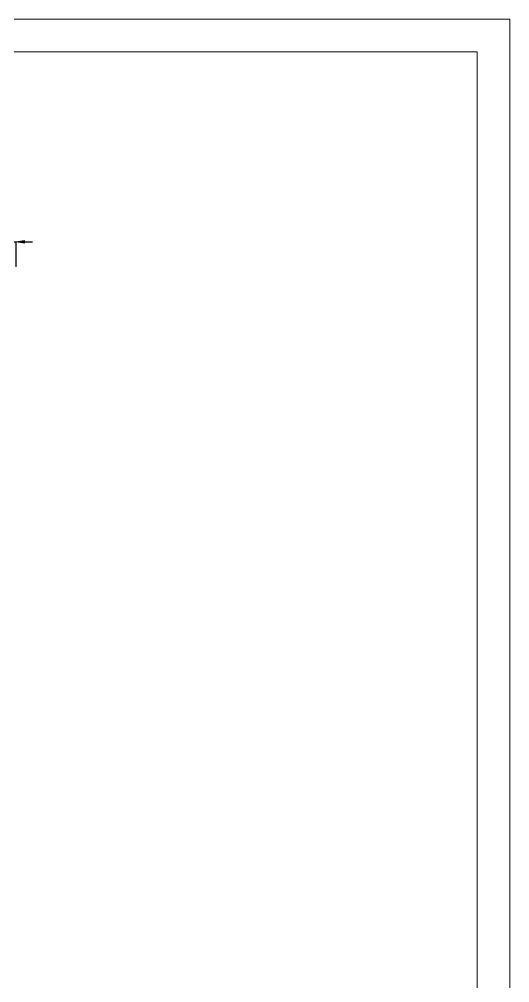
# Model space of a CAD drawing. Header units: millimetres. Extents: x -751 to 39822, y -9875 to 9310.
# Drawn here: x 38312 to 39822, y 2065 to 5035 of the extents above; entities that cross this region are included whole.
import ezdxf

# ---------------------------------------------------------------- set-up
doc = ezdxf.new("R2010")
doc.units = ezdxf.units.MM
doc.header["$MEASUREMENT"] = 0
doc.header["$PDSIZE"] = -5
doc.layers.get('0').update_dxf_attribs({"lineweight": 0})
doc.layers.get('Defpoints').update_dxf_attribs({"lineweight": 0})
doc.styles.get("Standard").update_dxf_attribs({"font": 'arial.ttf'})
doc.dimstyles.get("Standard").update_dxf_attribs({"dimtxt": 25, "dimasz": 25, "dimexe": 0.2, "dimexo": 0.05, "dimgap": 0.09, "dimtad": 0, "dimdec": 0, "dimzin": 0, "dimdsep": 46, "dimtxsty": 'Standard', "dimblk": 'VDDIM_DEFAULT', "dimcen": 0.09, "dimclre": 256, "dimclrt": 256, "dimadec": 0, "dimazin": 0, "dimtfac": 1, "dimtdec": 4, "dimtix": 1, "dimtmove": 0, "dimatfit": 3, "dimfxl": 1, "dimtolj": 1, "dimtzin": 0, "dimarcsym": 0})

# ---------------------------------------------------------------- blocks, each defined once
blk = doc.blocks.new('VDDIM_DEFAULT')
at = {"linetype": 'Continuous'}
blk.add_hatch(color=0, dxfattribs=at).paths.add_polyline_path([(0, 0), (-1, -0.1665), (-1, 0.1665)], flags=0)
at = {"color": 0, "linetype": 'Continuous'}
blk.add_lwpolyline([(0, 0), (-1, -0.1665), (-1, 0.1665), (0, 0)], dxfattribs=at)
blk = doc.blocks.new('*D946')
at = {"color": 0, "lineweight": -2}
for p, q in [((38274.3, 4349.2), (38224.3, 4349.2)), ((38249.3, 4349.2), (38224.3, 4349.2)), ((38274.3, 4349.2), (38302.3, 4349.2)), ((38327.3, 4349.2), (38352.3, 4349.2))]:
    blk.add_line(p, q, dxfattribs=at)
at = {"lineweight": -2}
for p, q in [((38274.3, 4009.8), (38274.3, 4349.4)), ((38302.3, 4272), (38302.3, 4349.4))]:
    blk.add_line(p, q, dxfattribs=at)
at = {"layer": 'Defpoints', "color": 0}
for p in [(38302.3, 4349.2), (38302.3, 4272), (38274.3, 4009.7)]:
    blk.add_point(p, dxfattribs=at)
at = {"color": 0, "lineweight": -2, "xscale": 25, "yscale": 25, "zscale": 25}
blk.add_blockref('VDDIM_DEFAULT', (38274.3, 4349.2), dxfattribs=at)
at = {"color": 0, "lineweight": -2, "xscale": 25, "yscale": 25, "zscale": 25, "rotation": 180}
blk.add_blockref('VDDIM_DEFAULT', (38302.3, 4349.2), dxfattribs=at)
at = {"insert": (38206.1, 4349.2), "char_height": 25, "attachment_point": 5}
blk.add_mtext('\\A1;28', dxfattribs=at)

msp = doc.modelspace()

# ---------------------------------------------------------------- linework, layer by layer
for points in [[(31422.43785, -904.82122), (39822.43785, -904.82122), (39822.43785, 5035.17878), (31422.43785, 5035.17878)], [(31622.43785, -804.82122), (39722.43785, -804.82122), (39722.43785, 4935.17878), (31622.43785, 4935.17878)]]:
    msp.add_lwpolyline(points, close=True)

# ---------------------------------------------------------------- dimensions: what is measured, and where the dimension line sits
dim = msp.add_linear_dim(base=(38302.34589, 4349.16772), p1=(38274.34589, 4009.70831), p2=(38302.34589, 4271.96803), dimstyle='Standard')
dim.commit()
dim.dimension.update_dxf_attribs({"geometry": '*D946', "text_midpoint": (38206.13089, 4349.16772), "dimtype": 160})

doc.saveas('drawing.dxf')
